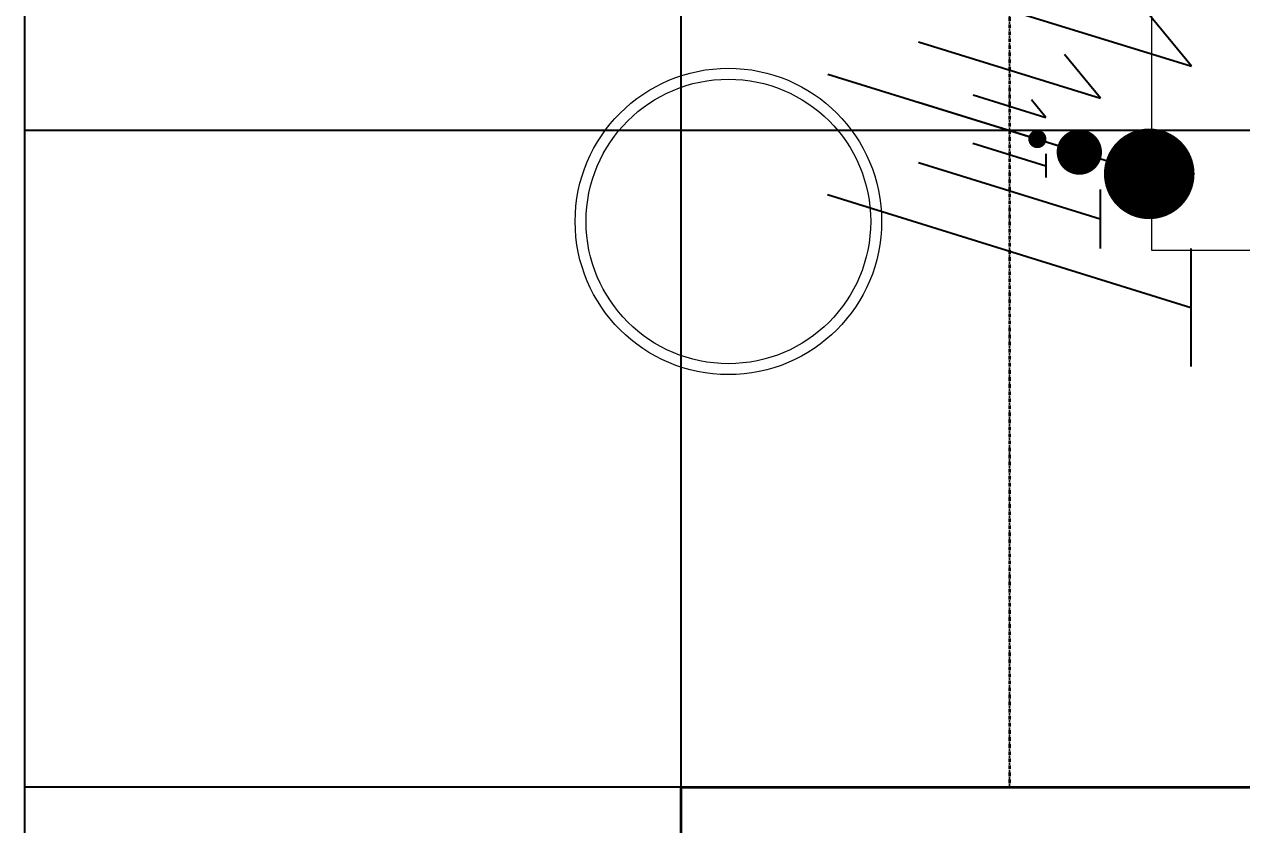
# Model space of a CAD drawing. Extents: x -12260 to 57327, y -29287 to 19916.
# Drawn here: x 38576 to 39688, y -4935 to -4203 of the extents above; entities that cross this region are included whole.
import ezdxf
from ezdxf.enums import TextEntityAlignment as Align

# ---------------------------------------------------------------- set-up
doc = ezdxf.new("R2010")
doc.units = 0
doc.header["$LTSCALE"] = 0.25
doc.linetypes.add('DASHDOT', pattern=[25.4, 12.7, -6.35, 0, -6.35])
doc.layers.add('01-First Floor$0$FALSE CEILING', color=251, linetype='Continuous')
for name, color, linetype, lineweight in [('01-First Floor$0$LOADING', 253, 'Continuous', 5), ('01-First Floor$0$Walls', 251, 'Continuous', 5), ('E-LITE-CIRC-NUMB', 6, 'Continuous', 25), ('E-LITE-CLNG', 150, 'Continuous', 35), ('E-LITE-CLNG-CNDT', 6, 'DASHDOT', 35), ('E-LITE-CTRL', 6, 'Continuous', 25), ('E-LITE-IDEN', 6, 'Continuous', 25), ('E-POWR-WIRE', 6, 'Continuous', 25), ('E-POWR-WIRE @ 100', 6, 'Continuous', 25), ('E-POWR-WIRE @ 20', 6, 'Continuous', 25), ('E-POWR-WIRE @ 50', 6, 'Continuous', 25)]:
    doc.layers.add(name, color=color, linetype=linetype, lineweight=lineweight)
doc.styles.add('DC_SIMPLEX', font='SIMPLEX.shx', dxfattribs={"width": 0.7})

# ---------------------------------------------------------------- blocks, each defined once
blk = doc.blocks.new('01-First Floor$0$GF21043-P')
at = {"color": 0}
for p, q in [((-0.8, 0.75), (-0.8, 0)), ((-0.8, 0), (0.8, 0))]:
    blk.add_line(p, q, dxfattribs=at)
blk = doc.blocks.new('01-First Floor$0$WM00001-P')
at = {"layer": '01-First Floor$0$LOADING'}
for radius in [0.14, 0.13]:
    blk.add_circle((0, 0), radius, dxfattribs=at)
blk = doc.blocks.new('01-First Floor')
at = {"layer": '01-First Floor$0$FALSE CEILING', "linetype": 'Continuous'}
for p, q in [((39176, -6100), (39176, -2810)), ((38576, -4300), (42776, -4300)), ((38576, -4900), (42776, -4900))]:
    blk.add_line(p, q, dxfattribs=at)
at = {"layer": '01-First Floor$0$FALSE CEILING'}
blk.add_lwpolyline([(38576, -6100), (42776, -6100), (42776, -2810), (38576, -2810)], close=True, dxfattribs=at)
at = {"layer": '01-First Floor$0$Walls'}
blk.add_line((38576, -2810), (38576, -6100), dxfattribs=at)
at = {"layer": '01-First Floor$0$LOADING', "extrusion": (1.19929e-18, 8.17187e-07, 1), "xscale": -1000.000000000003, "yscale": 1000.000000000003, "zscale": 1000.000000000003, "rotation": 270}
blk.add_blockref('01-First Floor$0$GF21043-P', (39606, -3610, -0.1), dxfattribs=at)
at = {"layer": '01-First Floor$0$LOADING', "extrusion": (-7.77426e-06, 8.17011e-07, 1), "xscale": 1000.000000000003, "yscale": 1000.000000000003, "zscale": 1000.000000000003, "rotation": 192.0014107645304}
blk.add_blockref('01-First Floor$0$WM00001-P', (39219.2, -4383.3, -0.4), dxfattribs=at)
blk = doc.blocks.new('*U25')
blk.add_lwpolyline([(-300, 300), (-300, -300), (300, -300), (300, 300)], close=True)
blk.add_circle((0, 0), 45)
at = {"layer": 'E-LITE-CIRC-NUMB', "style": 'DC_SIMPLEX', "width": 0.7, "flags": 8}
blk.add_attdef('CIRCUIT', text='', height=200, rotation=0, dxfattribs=at).set_placement((-473.9, 300), align=Align.RIGHT)
at = {"layer": 'E-LITE-CTRL', "style": 'DC_SIMPLEX', "width": 0.7, "flags": 8}
blk.add_attdef('CONTROL', (1118.9, -935), '', height=200, rotation=360, dxfattribs=at)
at = {"layer": 'E-LITE-IDEN', "style": 'DC_SIMPLEX', "width": 0.7, "flags": 8}
blk.add_attdef('TYPE', (460.4, 457.6), '', height=200, rotation=360, dxfattribs=at)
blk = doc.blocks.new('*U41')
for p, q in [((-1.658, 1.617), (1.663, 0.587)), ((1.663, 0.587), (1.004, 1.389)), ((-1.66, 0.515), (1.66, -0.515)), ((-1.663, -0.587), (1.658, -1.617)), ((1.659, -1.078), (1.657, -2.157))]:
    blk.add_line(p, q)
at = {"const_width": 0.414}
blk.add_lwpolyline([(1.278, -0.19, 1), (1.277, -0.604, 1)], format="xyb", close=True, dxfattribs=at)
blk = doc.blocks.new('*U765')
at = {"layer": 'E-POWR-WIRE @ 100', "xscale": 100, "yscale": 100, "zscale": 100}
blk.add_blockref('*U41', (39475.9, -4300.1), dxfattribs=at)
at = {"layer": 'E-POWR-WIRE @ 20', "xscale": 20, "yscale": 20, "zscale": 20}
blk.add_blockref('*U41', (39475.9, -4300.1), dxfattribs=at)
at = {"layer": 'E-POWR-WIRE @ 50', "xscale": 50, "yscale": 50, "zscale": 50}
blk.add_blockref('*U41', (39475.9, -4300.1), dxfattribs=at)

msp = doc.modelspace()

# ---------------------------------------------------------------- linework, layer by layer
at = {"layer": 'E-LITE-CLNG-CNDT'}
msp.add_lwpolyline([(39475.9, -3700.1), (39475.9, -4900.1)], dxfattribs=at)

# ---------------------------------------------------------------- block references
at = {"layer": 'E-LITE-CLNG'}
ref = msp.add_blockref('*U25', (39476, -5200.1), dxfattribs=dict(at, xscale=-1))
ref.add_attrib('TYPE', 'LD1', (39869.5, -4895.6), dxfattribs={"layer": 'E-LITE-IDEN', "height": 200, "rotation": 0, "style": 'DC_SIMPLEX', "width": 0.7, "flags": 8})
at = {"layer": 'E-LITE-CLNG-CNDT'}
msp.add_blockref('01-First Floor', (0, 0), dxfattribs=at)
at = {"layer": 'E-POWR-WIRE'}
msp.add_blockref('*U765', (0, 0), dxfattribs=at)

doc.saveas('drawing.dxf')
